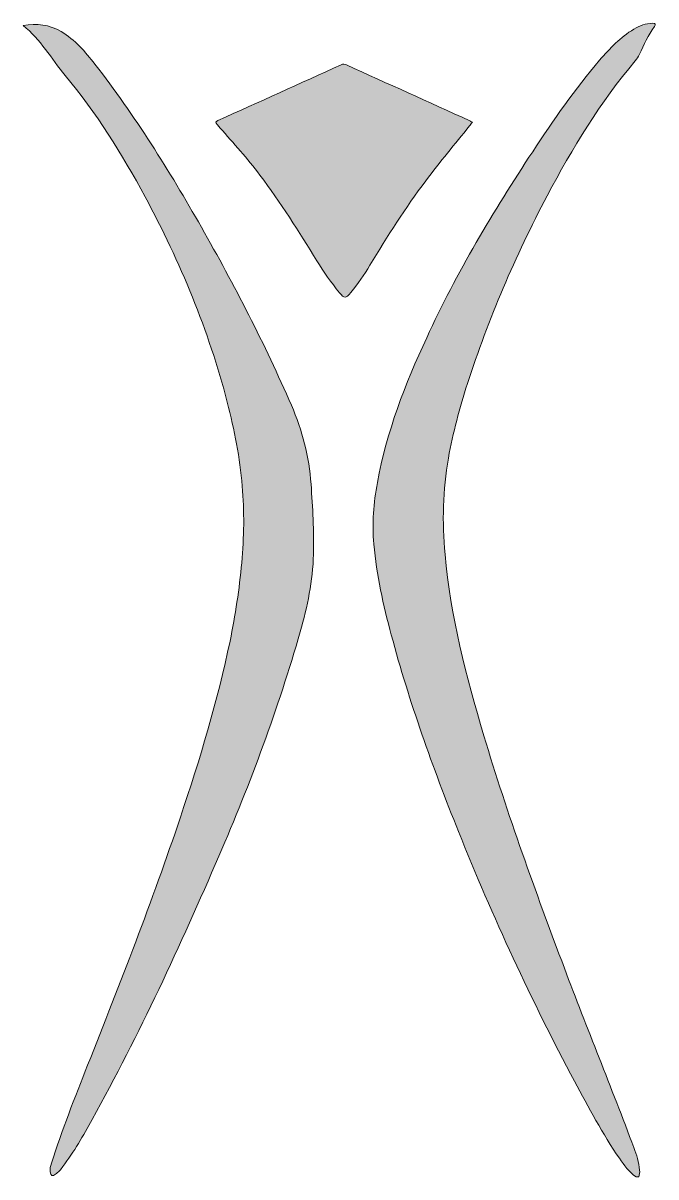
# Model space of a CAD drawing. Header units: millimetres. Extents: x 152 to 157.6, y -119.2 to -109.2.
import ezdxf

# ---------------------------------------------------------------- set-up
doc = ezdxf.new("R2010")
doc.units = ezdxf.units.MM
doc.header["$MEASUREMENT"] = 0
doc.layers.add('Layer 3', color=7, linetype='Continuous', lineweight=0)

msp = doc.modelspace()

# ---------------------------------------------------------------- hatches: boundary and pattern name
at = {"layer": 'Layer 3', "transparency": 33554687}
h = msp.add_hatch(color=7, dxfattribs=at)
h.dxf.hatch_style = 2
edge = h.paths.add_edge_path()
edge.add_spline(control_points=[(152.045, -109.183), (152.164, -109.163), (152.276, -109.177), (152.378, -109.237), (152.499, -109.309), (152.589, -109.414), (152.673, -109.523), (153.022, -109.971), (153.322, -110.453), (153.603, -110.946), (153.891, -111.451), (154.157, -111.967), (154.389, -112.5), (154.484, -112.72), (154.544, -112.949), (154.561, -113.19), (154.575, -113.394), (154.587, -113.598), (154.582, -113.802), (154.576, -114.033), (154.529, -114.257), (154.466, -114.478), (154.274, -115.147), (154.032, -115.798), (153.756, -116.436), (153.419, -117.218), (153.061, -117.991), (152.649, -118.737), (152.571, -118.878), (152.49, -119.017), (152.393, -119.147), (152.374, -119.172), (152.354, -119.197), (152.328, -119.215), (152.3, -119.235), (152.285, -119.228), (152.281, -119.193), (152.278, -119.167), (152.285, -119.143), (152.292, -119.119), (152.385, -118.829), (152.497, -118.545), (152.609, -118.262), (152.894, -117.546), (153.174, -116.829), (153.419, -116.098), (153.59, -115.593), (153.744, -115.082), (153.853, -114.559), (153.899, -114.333), (153.935, -114.105), (153.955, -113.875), (153.975, -113.652), (153.979, -113.429), (153.96, -113.206), (153.939, -112.959), (153.892, -112.715), (153.829, -112.474), (153.666, -111.846), (153.418, -111.251), (153.111, -110.68), (152.91, -110.306), (152.685, -109.946), (152.413, -109.62), (152.291, -109.475), (152.198, -109.305), (152.045, -109.183)], knot_values=[0, 0, 0, 0, 1, 1, 1, 2, 2, 2, 3, 3, 3, 4, 4, 4, 5, 5, 5, 6, 6, 6, 7, 7, 7, 8, 8, 8, 9, 9, 9, 10, 10, 10, 11, 11, 11, 12, 12, 12, 13, 13, 13, 14, 14, 14, 15, 15, 15, 16, 16, 16, 17, 17, 17, 18, 18, 18, 19, 19, 19, 20, 20, 20, 21, 21, 21, 22, 22, 22, 22], degree=3, periodic=0)
h = msp.add_hatch(color=7, dxfattribs=at)
h.dxf.hatch_style = 2
edge = h.paths.add_edge_path()
edge.add_spline(control_points=[(157.401, -119.238), (157.339, -119.195), (157.297, -119.136), (157.255, -119.075), (157.107, -118.862), (156.985, -118.632), (156.863, -118.403), (156.484, -117.695), (156.148, -116.967), (155.849, -116.223), (155.623, -115.66), (155.419, -115.091), (155.262, -114.506), (155.192, -114.245), (155.133, -113.982), (155.109, -113.713), (155.092, -113.533), (155.107, -113.353), (155.14, -113.175), (155.221, -112.732), (155.382, -112.316), (155.571, -111.91), (155.834, -111.342), (156.152, -110.807), (156.497, -110.286), (156.679, -110.01), (156.866, -109.737), (157.082, -109.487), (157.171, -109.384), (157.264, -109.287), (157.381, -109.216), (157.432, -109.186), (157.485, -109.165), (157.545, -109.165), (157.571, -109.165), (157.574, -109.173), (157.56, -109.193), (157.507, -109.269), (157.467, -109.352), (157.429, -109.436), (157.42, -109.457), (157.406, -109.475), (157.392, -109.493), (157.088, -109.855), (156.843, -110.255), (156.623, -110.672), (156.345, -111.199), (156.11, -111.744), (155.927, -112.311), (155.859, -112.524), (155.8, -112.74), (155.761, -112.961), (155.711, -113.24), (155.706, -113.52), (155.731, -113.802), (155.779, -114.344), (155.915, -114.867), (156.071, -115.386), (156.276, -116.073), (156.522, -116.745), (156.774, -117.415), (156.971, -117.939), (157.184, -118.457), (157.381, -118.982), (157.405, -119.045), (157.425, -119.11), (157.431, -119.179), (157.433, -119.199), (157.432, -119.219), (157.423, -119.238), (157.416, -119.238), (157.408, -119.238), (157.401, -119.238)], knot_values=[0, 0, 0, 0, 1, 1, 1, 2, 2, 2, 3, 3, 3, 4, 4, 4, 5, 5, 5, 6, 6, 6, 7, 7, 7, 8, 8, 8, 9, 9, 9, 10, 10, 10, 11, 11, 11, 12, 12, 12, 13, 13, 13, 14, 14, 14, 15, 15, 15, 16, 16, 16, 17, 17, 17, 18, 18, 18, 19, 19, 19, 20, 20, 20, 21, 21, 21, 22, 22, 22, 23, 23, 23, 24, 24, 24, 24], degree=3, periodic=0)
h = msp.add_hatch(color=7, dxfattribs=at)
h.dxf.hatch_style = 2
edge = h.paths.add_edge_path()
edge.add_spline(control_points=[(155.97, -110.029), (155.961, -110.041), (155.954, -110.052), (155.946, -110.061), (155.817, -110.22), (155.686, -110.376), (155.563, -110.54), (155.386, -110.776), (155.228, -111.025), (155.075, -111.278), (155.025, -111.361), (154.97, -111.441), (154.908, -111.516), (154.864, -111.57), (154.852, -111.57), (154.808, -111.517), (154.736, -111.429), (154.672, -111.335), (154.612, -111.239), (154.454, -110.984), (154.294, -110.73), (154.114, -110.49), (154.005, -110.346), (153.884, -110.212), (153.765, -110.077), (153.756, -110.067), (153.749, -110.057), (153.74, -110.049), (153.722, -110.032), (153.727, -110.024), (153.747, -110.015), (154.106, -109.852), (154.465, -109.69), (154.824, -109.527), (154.841, -109.519), (154.854, -109.521), (154.87, -109.528), (155.229, -109.691), (155.588, -109.853), (155.947, -110.016), (155.954, -110.019), (155.961, -110.024), (155.97, -110.029)], knot_values=[0, 0, 0, 0, 1, 1, 1, 2, 2, 2, 3, 3, 3, 4, 4, 4, 5, 5, 5, 6, 6, 6, 7, 7, 7, 8, 8, 8, 9, 9, 9, 10, 10, 10, 11, 11, 11, 12, 12, 12, 13, 13, 13, 14, 14, 14, 14], degree=3, periodic=0)

# ---------------------------------------------------------------- linework, layer by layer
at = {"layer": 'Layer 3'}
for points, knots in [([(152.045, -109.183), (152.164, -109.163), (152.276, -109.177), (152.378, -109.237), (152.499, -109.309), (152.589, -109.414), (152.673, -109.523), (153.022, -109.971), (153.322, -110.453), (153.603, -110.946), (153.891, -111.451), (154.157, -111.967), (154.389, -112.5), (154.484, -112.72), (154.544, -112.949), (154.561, -113.19), (154.575, -113.394), (154.587, -113.598), (154.582, -113.802), (154.576, -114.033), (154.529, -114.257), (154.466, -114.478), (154.274, -115.147), (154.032, -115.798), (153.756, -116.436), (153.419, -117.218), (153.061, -117.991), (152.649, -118.737), (152.571, -118.878), (152.49, -119.017), (152.393, -119.147), (152.374, -119.172), (152.354, -119.197), (152.328, -119.215), (152.3, -119.235), (152.285, -119.228), (152.281, -119.193), (152.278, -119.167), (152.285, -119.143), (152.292, -119.119), (152.385, -118.829), (152.497, -118.545), (152.609, -118.262), (152.894, -117.546), (153.174, -116.829), (153.419, -116.098), (153.59, -115.593), (153.744, -115.082), (153.853, -114.559), (153.899, -114.333), (153.935, -114.105), (153.955, -113.875), (153.975, -113.652), (153.979, -113.429), (153.96, -113.206), (153.939, -112.959), (153.892, -112.715), (153.829, -112.474), (153.666, -111.846), (153.418, -111.251), (153.111, -110.68), (152.91, -110.306), (152.685, -109.946), (152.413, -109.62), (152.291, -109.475), (152.198, -109.305), (152.045, -109.183)], [0, 0, 0, 0, 1, 1, 1, 2, 2, 2, 3, 3, 3, 4, 4, 4, 5, 5, 5, 6, 6, 6, 7, 7, 7, 8, 8, 8, 9, 9, 9, 10, 10, 10, 11, 11, 11, 12, 12, 12, 13, 13, 13, 14, 14, 14, 15, 15, 15, 16, 16, 16, 17, 17, 17, 18, 18, 18, 19, 19, 19, 20, 20, 20, 21, 21, 21, 22, 22, 22, 22]), ([(157.401, -119.238), (157.339, -119.195), (157.297, -119.136), (157.255, -119.075), (157.107, -118.862), (156.985, -118.632), (156.863, -118.403), (156.484, -117.695), (156.148, -116.967), (155.849, -116.223), (155.623, -115.66), (155.419, -115.091), (155.262, -114.506), (155.192, -114.245), (155.133, -113.982), (155.109, -113.713), (155.092, -113.533), (155.107, -113.353), (155.14, -113.175), (155.221, -112.732), (155.382, -112.316), (155.571, -111.91), (155.834, -111.342), (156.152, -110.807), (156.497, -110.286), (156.679, -110.01), (156.866, -109.737), (157.082, -109.487), (157.171, -109.384), (157.264, -109.287), (157.381, -109.216), (157.432, -109.186), (157.485, -109.165), (157.545, -109.165), (157.571, -109.165), (157.574, -109.173), (157.56, -109.193), (157.507, -109.269), (157.467, -109.352), (157.429, -109.436), (157.42, -109.457), (157.406, -109.475), (157.392, -109.493), (157.088, -109.855), (156.843, -110.255), (156.623, -110.672), (156.345, -111.199), (156.11, -111.744), (155.927, -112.311), (155.859, -112.524), (155.8, -112.74), (155.761, -112.961), (155.711, -113.24), (155.706, -113.52), (155.731, -113.802), (155.779, -114.344), (155.915, -114.867), (156.071, -115.386), (156.276, -116.073), (156.522, -116.745), (156.774, -117.415), (156.971, -117.939), (157.184, -118.457), (157.381, -118.982), (157.405, -119.045), (157.425, -119.11), (157.431, -119.179), (157.433, -119.199), (157.432, -119.219), (157.423, -119.238), (157.416, -119.238), (157.408, -119.238), (157.401, -119.238)], [0, 0, 0, 0, 1, 1, 1, 2, 2, 2, 3, 3, 3, 4, 4, 4, 5, 5, 5, 6, 6, 6, 7, 7, 7, 8, 8, 8, 9, 9, 9, 10, 10, 10, 11, 11, 11, 12, 12, 12, 13, 13, 13, 14, 14, 14, 15, 15, 15, 16, 16, 16, 17, 17, 17, 18, 18, 18, 19, 19, 19, 20, 20, 20, 21, 21, 21, 22, 22, 22, 23, 23, 23, 24, 24, 24, 24]), ([(155.97, -110.029), (155.961, -110.041), (155.954, -110.052), (155.946, -110.061), (155.817, -110.22), (155.686, -110.376), (155.563, -110.54), (155.386, -110.776), (155.228, -111.025), (155.075, -111.278), (155.025, -111.361), (154.97, -111.441), (154.908, -111.516), (154.864, -111.57), (154.852, -111.57), (154.808, -111.517), (154.736, -111.429), (154.672, -111.335), (154.612, -111.239), (154.454, -110.984), (154.294, -110.73), (154.114, -110.49), (154.005, -110.346), (153.884, -110.212), (153.765, -110.077), (153.756, -110.067), (153.749, -110.057), (153.74, -110.049), (153.722, -110.032), (153.727, -110.024), (153.747, -110.015), (154.106, -109.852), (154.465, -109.69), (154.824, -109.527), (154.841, -109.519), (154.854, -109.521), (154.87, -109.528), (155.229, -109.691), (155.588, -109.853), (155.947, -110.016), (155.954, -110.019), (155.961, -110.024), (155.97, -110.029)], [0, 0, 0, 0, 1, 1, 1, 2, 2, 2, 3, 3, 3, 4, 4, 4, 5, 5, 5, 6, 6, 6, 7, 7, 7, 8, 8, 8, 9, 9, 9, 10, 10, 10, 11, 11, 11, 12, 12, 12, 13, 13, 13, 14, 14, 14, 14])]:
    msp.add_open_spline(points, degree=3, knots=knots, dxfattribs=at)

doc.saveas('drawing.dxf')
